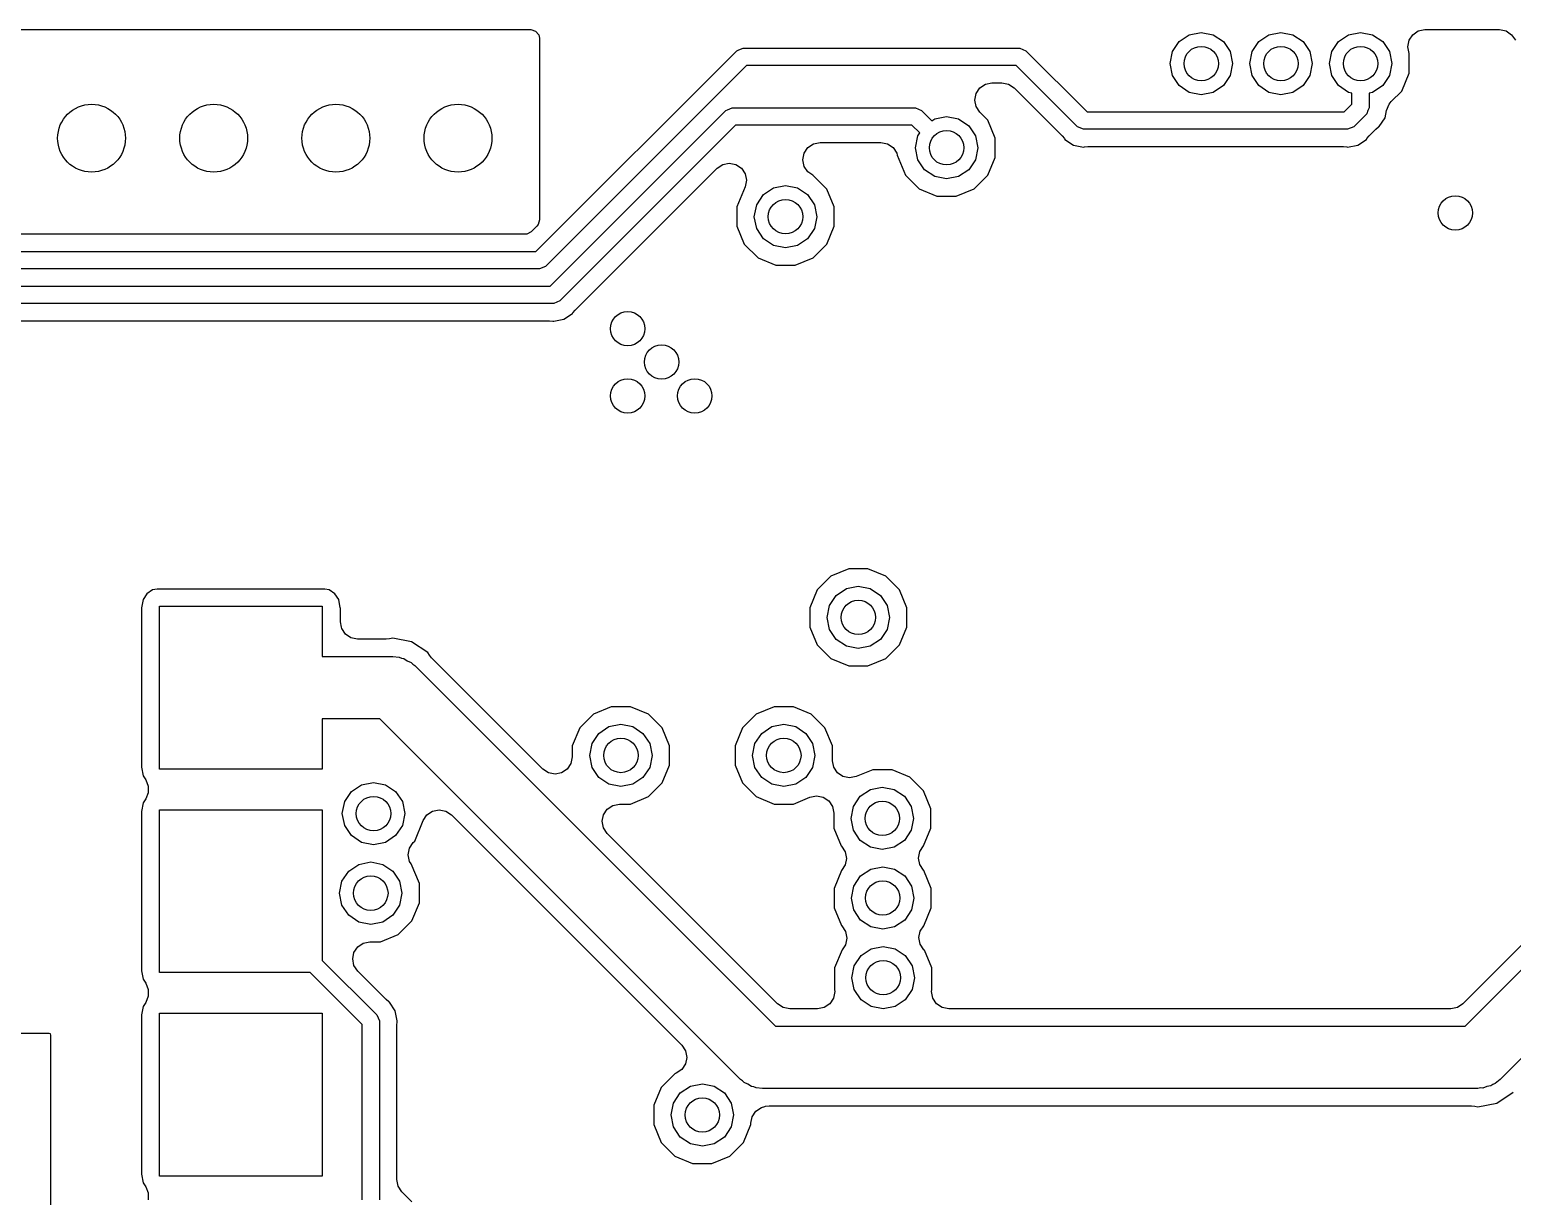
# Model space of a CAD drawing. Extents: x 2.66 to 5.22, y -3.92 to -3.24.
# Drawn here: x 4.36 to 4.7901, y -3.5827 to -3.2441 of the extents above; entities that cross this region are included whole.
import ezdxf

# ---------------------------------------------------------------- set-up
doc = ezdxf.new("R2010")
doc.units = 0
doc.header["$MEASUREMENT"] = 0
doc.layers.add('BLACK', color=7, linetype='CONTINUOUS')

msp = doc.modelspace()

# ---------------------------------------------------------------- linework, layer by layer
at = {"layer": 'BLACK', "linetype": 'CONTINUOUS'}
for p, q in [((3.49858, -3.24409), (4.50535, -3.24409)), ((4.50535, -3.24409), (4.50672, -3.24449)), ((4.50672, -3.24449), (4.50765, -3.24557)), ((4.50765, -3.24557), (4.50787, -3.24661)), ((4.50787, -3.24661), (4.50787, -3.29932)), ((4.69344, -3.24753), (4.69638, -3.24557)), ((4.69638, -3.24557), (4.69984, -3.24488)), ((4.69984, -3.24488), (4.70331, -3.24557)), ((4.70331, -3.24557), (4.70625, -3.24753)), ((4.71655, -3.24753), (4.71949, -3.24557)), ((4.71949, -3.24557), (4.72295, -3.24488)), ((4.72295, -3.24488), (4.72642, -3.24557)), ((4.72642, -3.24557), (4.72936, -3.24753)), ((4.73966, -3.24753), (4.7426, -3.24557)), ((4.7426, -3.24557), (4.74606, -3.24488)), ((4.74606, -3.24488), (4.74953, -3.24557)), ((4.74953, -3.24557), (4.75247, -3.24753)), ((4.75972, -3.24909), (4.76011, -3.24718)), ((4.76011, -3.24718), (4.76119, -3.24556)), ((4.76119, -3.24556), (4.76281, -3.24448)), ((4.76281, -3.24448), (4.76472, -3.24409)), ((4.76472, -3.24409), (4.78634, -3.24409)), ((4.78634, -3.24409), (4.78826, -3.24448)), ((4.78826, -3.24448), (4.78988, -3.24556)), ((4.78988, -3.24556), (4.79096, -3.24718)), ((4.50684, -3.30852), (4.56516, -3.2502)), ((4.56516, -3.2502), (4.56568, -3.24999)), ((4.56568, -3.24999), (4.56693, -3.24947)), ((4.56693, -3.24947), (4.6472, -3.24947)), ((4.6472, -3.24947), (4.64897, -3.2502)), ((4.64897, -3.2502), (4.66676, -3.26799)), ((4.69079, -3.25394), (4.69148, -3.25047)), ((4.69148, -3.25047), (4.69344, -3.24753)), ((4.70625, -3.24753), (4.70821, -3.25047)), ((4.70821, -3.25047), (4.7089, -3.25394)), ((4.7139, -3.25394), (4.71459, -3.25047)), ((4.71459, -3.25047), (4.71655, -3.24753)), ((4.72936, -3.24753), (4.73132, -3.25047)), ((4.73132, -3.25047), (4.73201, -3.25394)), ((4.73701, -3.25394), (4.7377, -3.25047)), ((4.7377, -3.25047), (4.73966, -3.24753)), ((4.75247, -3.24753), (4.75443, -3.25047)), ((4.75443, -3.25047), (4.75512, -3.25394)), ((4.76011, -3.25101), (4.75972, -3.24909)), ((4.76016, -3.25113), (4.76011, -3.25101)), ((4.76016, -3.25674), (4.76016, -3.25113)), ((4.56796, -3.25447), (4.50964, -3.31279)), ((4.64616, -3.25447), (4.56796, -3.25447)), ((4.66395, -3.27226), (4.64616, -3.25447)), ((4.69148, -3.2574), (4.69079, -3.25394)), ((4.7089, -3.25394), (4.70821, -3.2574)), ((4.71459, -3.2574), (4.7139, -3.25394)), ((4.73201, -3.25394), (4.73132, -3.2574)), ((4.7377, -3.2574), (4.73701, -3.25394)), ((4.75512, -3.25394), (4.75443, -3.2574)), ((4.63559, -3.26097), (4.63722, -3.25989)), ((4.63722, -3.25989), (4.63913, -3.25951)), ((4.63913, -3.25951), (4.642, -3.25951)), ((4.642, -3.25951), (4.64392, -3.25989)), ((4.64392, -3.25989), (4.64554, -3.26097)), ((4.69344, -3.26034), (4.69148, -3.2574)), ((4.70821, -3.2574), (4.70625, -3.26034)), ((4.71655, -3.26034), (4.71459, -3.2574)), ((4.73132, -3.2574), (4.72936, -3.26034)), ((4.73966, -3.26034), (4.7377, -3.2574)), ((4.75443, -3.2574), (4.75247, -3.26034)), ((4.75801, -3.26192), (4.76016, -3.25674)), ((4.63413, -3.26451), (4.63451, -3.26259)), ((4.63451, -3.26259), (4.63559, -3.26097)), ((4.64554, -3.26097), (4.65952, -3.27495)), ((4.69638, -3.2623), (4.69344, -3.26034)), ((4.69984, -3.26299), (4.69638, -3.2623)), ((4.70331, -3.2623), (4.69984, -3.26299)), ((4.70625, -3.26034), (4.70331, -3.2623)), ((4.71949, -3.2623), (4.71655, -3.26034)), ((4.72295, -3.26299), (4.71949, -3.2623)), ((4.72642, -3.2623), (4.72295, -3.26299)), ((4.72936, -3.26034), (4.72642, -3.2623)), ((4.7426, -3.2623), (4.73966, -3.26034)), ((4.74356, -3.26249), (4.7426, -3.2623)), ((4.74356, -3.26571), (4.74356, -3.26249)), ((4.74953, -3.2623), (4.74856, -3.26249)), ((4.74856, -3.26249), (4.74856, -3.26674)), ((4.75247, -3.26034), (4.74953, -3.2623)), ((4.75496, -3.26497), (4.75801, -3.26192)), ((4.51098, -3.31852), (4.56196, -3.26754)), ((4.56196, -3.26754), (4.56246, -3.26734)), ((4.56246, -3.26734), (4.56373, -3.26681)), ((4.56373, -3.26681), (4.61693, -3.26681)), ((4.61693, -3.26681), (4.6187, -3.26754)), ((4.6187, -3.26754), (4.6217, -3.27055)), ((4.63451, -3.26642), (4.63413, -3.26451)), ((4.63559, -3.26804), (4.63451, -3.26642)), ((4.63793, -3.27038), (4.63559, -3.26804)), ((4.66676, -3.26799), (4.74128, -3.26799)), ((4.74128, -3.26799), (4.74356, -3.26571)), ((4.74783, -3.26851), (4.74408, -3.27226)), ((4.74821, -3.26758), (4.74783, -3.26851)), ((4.74856, -3.26674), (4.74821, -3.26758)), ((4.75316, -3.26968), (4.75359, -3.26753)), ((4.75359, -3.26753), (4.75434, -3.26573)), ((4.75434, -3.26573), (4.75496, -3.26497)), ((4.56476, -3.27181), (4.51378, -3.32279)), ((4.61589, -3.27181), (4.56476, -3.27181)), ((4.61817, -3.27408), (4.61589, -3.27181)), ((4.6217, -3.27055), (4.62252, -3.27)), ((4.62252, -3.27), (4.62598, -3.26931)), ((4.62598, -3.26931), (4.62945, -3.27)), ((4.62945, -3.27), (4.63239, -3.27196)), ((4.63239, -3.27196), (4.63435, -3.2749)), ((4.64008, -3.27556), (4.63793, -3.27038)), ((4.66572, -3.27299), (4.66395, -3.27226)), ((4.74231, -3.27299), (4.66572, -3.27299)), ((4.74408, -3.27226), (4.74231, -3.27299)), ((4.74852, -3.27495), (4.75052, -3.27295)), ((4.75052, -3.27295), (4.75128, -3.27233)), ((4.75128, -3.27233), (4.7515, -3.27218)), ((4.7515, -3.27218), (4.75316, -3.26968)), ((4.58574, -3.27831), (4.58736, -3.27723)), ((4.58736, -3.27723), (4.58927, -3.27685)), ((4.58927, -3.27685), (4.60689, -3.27685)), ((4.60689, -3.27685), (4.6088, -3.27723)), ((4.6088, -3.27723), (4.61043, -3.27831)), ((4.61693, -3.27837), (4.61762, -3.2749)), ((4.61762, -3.2749), (4.61817, -3.27408)), ((4.63435, -3.2749), (4.63504, -3.27837)), ((4.64008, -3.28117), (4.64008, -3.27556)), ((4.65952, -3.27495), (4.66014, -3.27571)), ((4.66014, -3.27571), (4.66029, -3.27593)), ((4.66029, -3.27593), (4.66278, -3.27759)), ((4.74526, -3.27759), (4.74775, -3.27593)), ((4.74775, -3.27593), (4.7479, -3.27571)), ((4.7479, -3.27571), (4.74852, -3.27495)), ((4.58427, -3.28185), (4.58465, -3.27994)), ((4.58465, -3.27994), (4.58574, -3.27831)), ((4.61043, -3.27831), (4.61151, -3.27994)), ((4.61151, -3.27994), (4.61163, -3.28054)), ((4.61163, -3.28054), (4.61404, -3.28635)), ((4.61762, -3.28183), (4.61693, -3.27837)), ((4.63504, -3.27837), (4.63435, -3.28183)), ((4.63793, -3.28635), (4.64008, -3.28117)), ((4.66278, -3.27759), (4.66572, -3.27818)), ((4.66572, -3.27818), (4.66598, -3.27813)), ((4.66598, -3.27813), (4.66696, -3.27803)), ((4.66696, -3.27803), (4.74108, -3.27803)), ((4.74108, -3.27803), (4.74205, -3.27813)), ((4.74205, -3.27813), (4.74231, -3.27818)), ((4.74231, -3.27818), (4.74526, -3.27759)), ((4.51822, -3.32548), (4.55942, -3.28429)), ((4.55942, -3.28429), (4.56104, -3.2832)), ((4.56104, -3.2832), (4.56295, -3.28282)), ((4.56295, -3.28282), (4.56487, -3.2832)), ((4.56487, -3.2832), (4.56649, -3.28429)), ((4.56649, -3.28429), (4.56757, -3.28591)), ((4.56757, -3.28591), (4.56795, -3.28782)), ((4.58465, -3.28376), (4.58427, -3.28185)), ((4.58574, -3.28539), (4.58465, -3.28376)), ((4.58714, -3.28632), (4.58574, -3.28539)), ((4.61958, -3.28477), (4.61762, -3.28183)), ((4.62252, -3.28673), (4.61958, -3.28477)), ((4.63239, -3.28477), (4.62945, -3.28673)), ((4.63435, -3.28183), (4.63239, -3.28477)), ((4.56757, -3.28973), (4.56516, -3.29556)), ((4.56795, -3.28782), (4.56757, -3.28973)), ((4.57285, -3.29196), (4.57579, -3.29)), ((4.57579, -3.29), (4.57925, -3.28931)), ((4.57925, -3.28931), (4.58272, -3.29)), ((4.58272, -3.29), (4.58565, -3.29196)), ((4.5912, -3.29038), (4.58714, -3.28632)), ((4.61404, -3.28635), (4.618, -3.29031)), ((4.62598, -3.28742), (4.62252, -3.28673)), ((4.62945, -3.28673), (4.62598, -3.28742)), ((4.63397, -3.29031), (4.63793, -3.28635)), ((4.57089, -3.2949), (4.57285, -3.29196)), ((4.58565, -3.29196), (4.58762, -3.2949)), ((4.59335, -3.29556), (4.5912, -3.29038)), ((4.618, -3.29031), (4.62318, -3.29246)), ((4.62318, -3.29246), (4.62879, -3.29246)), ((4.62879, -3.29246), (4.63397, -3.29031)), ((4.56516, -3.29556), (4.56516, -3.30117)), ((4.5702, -3.29837), (4.57089, -3.2949)), ((4.57089, -3.30183), (4.5702, -3.29837)), ((4.58762, -3.2949), (4.58831, -3.29837)), ((4.58831, -3.29837), (4.58762, -3.30183)), ((4.59335, -3.30117), (4.59335, -3.29556)), ((4.50549, -3.30275), (4.50424, -3.30343)), ((4.50714, -3.3011), (4.50549, -3.30275)), ((4.50747, -3.30068), (4.50714, -3.3011)), ((4.50787, -3.29932), (4.50747, -3.30068)), ((4.56516, -3.30117), (4.5673, -3.30635)), ((4.57285, -3.30477), (4.57089, -3.30183)), ((4.58762, -3.30183), (4.58565, -3.30477)), ((4.5912, -3.30635), (4.59335, -3.30117)), ((4.50371, -3.30348), (3.83957, -3.30348)), ((4.50424, -3.30343), (4.50371, -3.30348)), ((4.5673, -3.30635), (4.57127, -3.31032)), ((4.57579, -3.30673), (4.57285, -3.30477)), ((4.57925, -3.30742), (4.57579, -3.30673)), ((4.58272, -3.30673), (4.57925, -3.30742)), ((4.58565, -3.30477), (4.58272, -3.30673)), ((4.58724, -3.31032), (4.5912, -3.30635)), ((3.83858, -3.30852), (4.50684, -3.30852)), ((4.57127, -3.31032), (4.57645, -3.31246)), ((4.58206, -3.31246), (4.58724, -3.31032)), ((4.50787, -3.31352), (3.83962, -3.31352)), ((4.50964, -3.31279), (4.50787, -3.31352)), ((4.57645, -3.31246), (4.58206, -3.31246)), ((3.86402, -3.31852), (4.51098, -3.31852)), ((4.51202, -3.32352), (3.86505, -3.32352)), ((4.51378, -3.32279), (4.51202, -3.32352)), ((4.25, -3.32856), (4.51078, -3.32856)), ((4.51078, -3.32856), (4.51176, -3.32866)), ((4.51176, -3.32866), (4.51202, -3.32871)), ((4.51202, -3.32871), (4.51496, -3.32813)), ((4.51496, -3.32813), (4.51745, -3.32646)), ((4.51745, -3.32646), (4.5176, -3.32624)), ((4.5176, -3.32624), (4.51822, -3.32548)), ((4.59757, -3.40057), (4.59239, -3.40272)), ((4.60317, -3.40057), (4.59757, -3.40057)), ((4.60836, -3.40272), (4.60317, -3.40057)), ((4.59239, -3.40272), (4.58842, -3.40668)), ((4.59397, -3.40826), (4.59691, -3.4063)), ((4.59691, -3.4063), (4.60037, -3.40561)), ((4.60037, -3.40561), (4.60384, -3.4063)), ((4.60384, -3.4063), (4.60677, -3.40826)), ((4.61232, -3.40668), (4.60836, -3.40272)), ((4.39289, -3.40945), (4.3924, -3.41191)), ((4.394, -3.40778), (4.39289, -3.40945)), ((4.39567, -3.40667), (4.394, -3.40778)), ((4.39694, -3.40642), (4.39567, -3.40667)), ((4.44558, -3.40642), (4.39694, -3.40642)), ((4.44685, -3.40667), (4.44558, -3.40642)), ((4.44852, -3.40778), (4.44685, -3.40667)), ((4.44963, -3.40945), (4.44852, -3.40778)), ((4.4501, -3.41184), (4.44963, -3.40945)), ((4.58842, -3.40668), (4.58628, -3.41186)), ((4.59201, -3.4112), (4.59397, -3.40826)), ((4.60677, -3.40826), (4.60874, -3.4112)), ((4.61447, -3.41186), (4.61232, -3.40668)), ((4.3924, -3.41191), (4.3924, -3.45817)), ((4.39764, -3.45866), (4.39764, -3.41142)), ((4.39764, -3.41142), (4.44488, -3.41142)), ((4.44488, -3.41142), (4.44488, -3.42598)), ((4.45012, -3.41191), (4.4501, -3.41184)), ((4.4501, -3.41184), (4.4501, -3.41184)), ((4.45012, -3.41594), (4.45012, -3.41191)), ((4.58628, -3.41186), (4.58628, -3.41747)), ((4.59132, -3.41467), (4.59201, -3.4112)), ((4.59201, -3.41813), (4.59132, -3.41467)), ((4.60874, -3.4112), (4.60943, -3.41467)), ((4.60943, -3.41467), (4.60874, -3.41813)), ((4.61447, -3.41747), (4.61447, -3.41186)), ((4.45042, -3.41747), (4.45012, -3.41594)), ((4.4505, -3.41786), (4.45042, -3.41747)), ((4.45158, -3.41948), (4.4505, -3.41786)), ((4.58628, -3.41747), (4.58842, -3.42265)), ((4.59397, -3.42107), (4.59201, -3.41813)), ((4.60874, -3.41813), (4.60677, -3.42107)), ((4.61232, -3.42265), (4.61447, -3.41747)), ((4.4532, -3.42056), (4.45158, -3.41948)), ((4.45512, -3.42094), (4.4532, -3.42056)), ((4.46343, -3.42094), (4.45512, -3.42094)), ((4.4644, -3.42085), (4.46343, -3.42094)), ((4.46531, -3.42067), (4.4644, -3.42085)), ((4.4708, -3.42176), (4.46531, -3.42067)), ((4.47547, -3.42488), (4.4708, -3.42176)), ((4.58842, -3.42265), (4.59239, -3.42661)), ((4.59691, -3.42303), (4.59397, -3.42107)), ((4.60037, -3.42372), (4.59691, -3.42303)), ((4.60384, -3.42303), (4.60037, -3.42372)), ((4.60677, -3.42107), (4.60384, -3.42303)), ((4.60836, -3.42661), (4.61232, -3.42265)), ((4.44488, -3.42598), (4.46531, -3.42598)), ((4.46531, -3.42598), (4.46719, -3.42618)), ((4.46719, -3.42618), (4.46784, -3.42647)), ((4.46784, -3.42647), (4.46855, -3.42659)), ((4.46855, -3.42659), (4.46954, -3.42723)), ((4.46954, -3.42723), (4.47063, -3.42771)), ((4.47063, -3.42771), (4.47111, -3.42825)), ((4.47598, -3.42565), (4.47547, -3.42488)), ((4.4766, -3.4264), (4.47598, -3.42565)), ((4.50887, -3.45867), (4.4766, -3.4264)), ((4.59239, -3.42661), (4.59757, -3.42876)), ((4.60317, -3.42876), (4.60836, -3.42661)), ((4.47111, -3.42825), (4.47171, -3.42864)), ((4.47171, -3.42864), (4.57633, -3.53326)), ((4.59757, -3.42876), (4.60317, -3.42876)), ((4.52869, -3.44063), (4.52351, -3.44278)), ((4.5343, -3.44063), (4.52869, -3.44063)), ((4.53948, -3.44278), (4.5343, -3.44063)), ((4.57594, -3.44063), (4.57076, -3.44278)), ((4.58154, -3.44063), (4.57594, -3.44063)), ((4.58672, -3.44278), (4.58154, -3.44063)), ((4.46155, -3.44409), (4.44488, -3.44409)), ((4.44488, -3.44409), (4.44488, -3.45866)), ((4.56618, -3.54872), (4.46155, -3.44409)), ((4.52351, -3.44278), (4.51955, -3.44674)), ((4.54344, -3.44674), (4.53948, -3.44278)), ((4.57076, -3.44278), (4.56679, -3.44674)), ((4.59069, -3.44674), (4.58672, -3.44278)), ((4.51955, -3.44674), (4.5174, -3.45192)), ((4.52313, -3.45126), (4.52509, -3.44832)), ((4.52509, -3.44832), (4.52803, -3.44636)), ((4.52803, -3.44636), (4.5315, -3.44567)), ((4.5315, -3.44567), (4.53496, -3.44636)), ((4.53496, -3.44636), (4.5379, -3.44832)), ((4.5379, -3.44832), (4.53986, -3.45126)), ((4.54559, -3.45192), (4.54344, -3.44674)), ((4.56679, -3.44674), (4.56465, -3.45192)), ((4.57037, -3.45126), (4.57234, -3.44832)), ((4.57234, -3.44832), (4.57527, -3.44636)), ((4.57527, -3.44636), (4.57874, -3.44567)), ((4.57874, -3.44567), (4.58221, -3.44636)), ((4.58221, -3.44636), (4.58514, -3.44832)), ((4.58514, -3.44832), (4.58711, -3.45126)), ((4.59283, -3.45192), (4.59069, -3.44674)), ((4.5174, -3.45192), (4.5174, -3.45513)), ((4.52244, -3.45472), (4.52313, -3.45126)), ((4.53986, -3.45126), (4.54055, -3.45472)), ((4.54559, -3.45753), (4.54559, -3.45192)), ((4.56465, -3.45192), (4.56465, -3.45753)), ((4.56969, -3.45472), (4.57037, -3.45126)), ((4.58711, -3.45126), (4.5878, -3.45472)), ((4.59283, -3.45625), (4.59283, -3.45192)), ((4.51702, -3.45705), (4.51594, -3.45867)), ((4.5174, -3.45513), (4.51702, -3.45705)), ((4.52313, -3.45819), (4.52244, -3.45472)), ((4.54055, -3.45472), (4.53986, -3.45819)), ((4.54344, -3.46271), (4.54559, -3.45753)), ((4.56465, -3.45753), (4.56679, -3.46271)), ((4.57037, -3.45819), (4.56969, -3.45472)), ((4.5878, -3.45472), (4.58711, -3.45819)), ((4.59322, -3.45817), (4.59283, -3.45625)), ((4.3924, -3.45817), (4.39289, -3.46063)), ((4.39289, -3.46063), (4.39367, -3.46179)), ((4.39367, -3.46179), (4.39441, -3.46359)), ((4.44488, -3.45866), (4.39764, -3.45866)), ((4.51049, -3.45975), (4.50887, -3.45867)), ((4.5124, -3.46013), (4.51049, -3.45975)), ((4.51431, -3.45975), (4.5124, -3.46013)), ((4.51594, -3.45867), (4.51431, -3.45975)), ((4.52509, -3.46113), (4.52313, -3.45819)), ((4.52803, -3.46309), (4.52509, -3.46113)), ((4.5379, -3.46113), (4.53496, -3.46309)), ((4.53986, -3.45819), (4.5379, -3.46113)), ((4.57234, -3.46113), (4.57037, -3.45819)), ((4.57527, -3.46309), (4.57234, -3.46113)), ((4.58514, -3.46113), (4.58221, -3.46309)), ((4.58711, -3.45819), (4.58514, -3.46113)), ((4.5943, -3.45979), (4.59322, -3.45817)), ((4.59592, -3.46087), (4.5943, -3.45979)), ((4.59783, -3.46125), (4.59592, -3.46087)), ((4.59975, -3.46087), (4.59783, -3.46125)), ((4.60453, -3.45889), (4.59975, -3.46087)), ((4.61014, -3.45889), (4.60453, -3.45889)), ((4.61532, -3.46104), (4.61014, -3.45889)), ((4.61928, -3.465), (4.61532, -3.46104)), ((4.39441, -3.46554), (4.39367, -3.46734)), ((4.39441, -3.46359), (4.39441, -3.46554)), ((4.45137, -3.46813), (4.45334, -3.46519)), ((4.45334, -3.46519), (4.45627, -3.46323)), ((4.45627, -3.46323), (4.45974, -3.46254)), ((4.45974, -3.46254), (4.4632, -3.46323)), ((4.4632, -3.46323), (4.46614, -3.46519)), ((4.46614, -3.46519), (4.46811, -3.46813)), ((4.5315, -3.46378), (4.52803, -3.46309)), ((4.53496, -3.46309), (4.5315, -3.46378)), ((4.53948, -3.46667), (4.54344, -3.46271)), ((4.56679, -3.46271), (4.57076, -3.46667)), ((4.57874, -3.46378), (4.57527, -3.46309)), ((4.58221, -3.46309), (4.57874, -3.46378)), ((4.58632, -3.46684), (4.58824, -3.46646)), ((4.58824, -3.46646), (4.59015, -3.46684)), ((4.60093, -3.46658), (4.60387, -3.46462)), ((4.60387, -3.46462), (4.60733, -3.46393)), ((4.60733, -3.46393), (4.6108, -3.46462)), ((4.6108, -3.46462), (4.61374, -3.46658)), ((4.62143, -3.47018), (4.61928, -3.465)), ((4.39289, -3.46851), (4.3924, -3.47096)), ((4.39367, -3.46734), (4.39289, -3.46851)), ((4.39764, -3.51772), (4.39764, -3.47047)), ((4.39764, -3.47047), (4.44488, -3.47047)), ((4.44488, -3.47047), (4.44488, -3.51418)), ((4.45068, -3.4716), (4.45137, -3.46813)), ((4.46811, -3.46813), (4.46879, -3.4716)), ((4.47687, -3.4709), (4.47878, -3.47052)), ((4.47878, -3.47052), (4.4807, -3.4709)), ((4.52647, -3.47191), (4.52755, -3.47028)), ((4.52755, -3.47028), (4.52918, -3.4692)), ((4.52918, -3.4692), (4.53109, -3.46882)), ((4.53109, -3.46882), (4.5343, -3.46882)), ((4.5343, -3.46882), (4.53948, -3.46667)), ((4.57076, -3.46667), (4.57594, -3.46882)), ((4.57594, -3.46882), (4.58154, -3.46882)), ((4.58154, -3.46882), (4.58632, -3.46684)), ((4.59015, -3.46684), (4.59177, -3.46792)), ((4.59177, -3.46792), (4.59286, -3.46954)), ((4.59286, -3.46954), (4.59324, -3.47146)), ((4.59828, -3.47299), (4.59897, -3.46952)), ((4.59897, -3.46952), (4.60093, -3.46658)), ((4.61374, -3.46658), (4.6157, -3.46952)), ((4.6157, -3.46952), (4.61639, -3.47299)), ((4.62143, -3.47579), (4.62143, -3.47018)), ((4.3924, -3.47096), (4.3924, -3.51722)), ((4.45137, -3.47506), (4.45068, -3.4716)), ((4.45334, -3.478), (4.45137, -3.47506)), ((4.46811, -3.47506), (4.46614, -3.478)), ((4.46879, -3.4716), (4.46811, -3.47506)), ((4.47169, -3.47958), (4.47416, -3.47361)), ((4.47416, -3.47361), (4.47525, -3.47198)), ((4.47525, -3.47198), (4.47687, -3.4709)), ((4.4807, -3.4709), (4.48232, -3.47198)), ((4.48232, -3.47198), (4.54913, -3.5388)), ((4.52609, -3.47382), (4.52647, -3.47191)), ((4.52647, -3.47573), (4.52609, -3.47382)), ((4.59324, -3.47146), (4.59324, -3.47579)), ((4.59897, -3.47645), (4.59828, -3.47299)), ((4.61639, -3.47299), (4.6157, -3.47645)), ((4.45627, -3.47996), (4.45334, -3.478)), ((4.46614, -3.478), (4.4632, -3.47996)), ((4.52755, -3.47735), (4.52647, -3.47573)), ((4.57696, -3.52676), (4.52755, -3.47735)), ((4.59324, -3.47579), (4.59538, -3.48097)), ((4.60093, -3.47939), (4.59897, -3.47645)), ((4.60387, -3.48135), (4.60093, -3.47939)), ((4.61374, -3.47939), (4.6108, -3.48135)), ((4.6157, -3.47645), (4.61374, -3.47939)), ((4.61928, -3.48098), (4.62143, -3.47579)), ((4.45974, -3.48065), (4.45627, -3.47996)), ((4.4632, -3.47996), (4.45974, -3.48065)), ((4.46979, -3.48354), (4.47017, -3.48163)), ((4.47017, -3.48546), (4.46979, -3.48354)), ((4.47017, -3.48163), (4.47126, -3.48001)), ((4.47126, -3.48001), (4.47169, -3.47958)), ((4.59538, -3.48097), (4.59547, -3.48105)), ((4.59547, -3.48105), (4.59655, -3.48267)), ((4.59655, -3.48267), (4.59693, -3.48459)), ((4.60733, -3.48204), (4.60387, -3.48135)), ((4.6108, -3.48135), (4.60733, -3.48204)), ((4.61783, -3.4845), (4.61821, -3.48258)), ((4.61821, -3.48258), (4.61928, -3.48098)), ((4.45253, -3.48829), (4.45547, -3.48633)), ((4.45547, -3.48633), (4.45894, -3.48564)), ((4.45894, -3.48564), (4.4624, -3.48633)), ((4.4624, -3.48633), (4.46534, -3.48829)), ((4.47068, -3.48622), (4.47017, -3.48546)), ((4.47303, -3.49189), (4.47068, -3.48622)), ((4.59655, -3.4865), (4.59548, -3.4881)), ((4.59693, -3.48459), (4.59655, -3.4865)), ((4.60102, -3.48969), (4.60396, -3.48773)), ((4.60396, -3.48773), (4.60743, -3.48704)), ((4.60743, -3.48704), (4.61089, -3.48773)), ((4.61089, -3.48773), (4.61383, -3.48969)), ((4.61821, -3.48641), (4.61783, -3.4845)), ((4.61929, -3.48803), (4.61821, -3.48641)), ((4.61937, -3.48811), (4.61929, -3.48803)), ((4.81705, -3.48546), (4.77575, -3.52676)), ((4.77637, -3.53326), (4.82194, -3.48769)), ((4.44988, -3.49469), (4.45057, -3.49123)), ((4.45057, -3.49123), (4.45253, -3.48829)), ((4.46534, -3.48829), (4.4673, -3.49123)), ((4.4673, -3.49123), (4.46799, -3.49469)), ((4.47303, -3.4975), (4.47303, -3.49189)), ((4.59548, -3.4881), (4.59333, -3.49329)), ((4.59906, -3.49263), (4.60102, -3.48969)), ((4.61383, -3.48969), (4.61579, -3.49263)), ((4.62152, -3.49329), (4.61937, -3.48811)), ((4.45057, -3.49816), (4.44988, -3.49469)), ((4.46799, -3.49469), (4.4673, -3.49816)), ((4.59333, -3.49329), (4.59333, -3.4989)), ((4.59837, -3.4961), (4.59906, -3.49263)), ((4.59906, -3.49956), (4.59837, -3.4961)), ((4.61579, -3.49263), (4.61648, -3.4961)), ((4.61648, -3.4961), (4.61579, -3.49956)), ((4.62152, -3.4989), (4.62152, -3.49329)), ((4.45253, -3.50109), (4.45057, -3.49816)), ((4.4673, -3.49816), (4.46534, -3.50109)), ((4.47089, -3.50268), (4.47303, -3.4975)), ((4.59333, -3.4989), (4.59548, -3.50408)), ((4.60102, -3.5025), (4.59906, -3.49956)), ((4.61579, -3.49956), (4.61383, -3.5025)), ((4.61935, -3.50413), (4.62152, -3.4989)), ((4.45547, -3.50306), (4.45253, -3.50109)), ((4.45894, -3.50375), (4.45547, -3.50306)), ((4.4624, -3.50306), (4.45894, -3.50375)), ((4.46534, -3.50109), (4.4624, -3.50306)), ((4.46692, -3.50664), (4.47089, -3.50268)), ((4.59548, -3.50408), (4.59558, -3.50419)), ((4.59558, -3.50419), (4.59667, -3.50581)), ((4.60396, -3.50446), (4.60102, -3.5025)), ((4.60743, -3.50515), (4.60396, -3.50446)), ((4.61089, -3.50446), (4.60743, -3.50515)), ((4.61383, -3.5025), (4.61089, -3.50446)), ((4.61833, -3.50567), (4.61935, -3.50413)), ((4.8321, -3.50315), (4.78653, -3.54872)), ((4.45515, -3.51025), (4.45677, -3.50917)), ((4.45677, -3.50917), (4.45869, -3.50879)), ((4.45869, -3.50879), (4.46174, -3.50879)), ((4.46174, -3.50879), (4.46692, -3.50664)), ((4.59667, -3.50581), (4.59705, -3.50772)), ((4.59705, -3.50772), (4.59667, -3.50964)), ((4.61795, -3.50758), (4.61833, -3.50567)), ((4.61833, -3.50949), (4.61795, -3.50758)), ((4.61941, -3.51111), (4.61833, -3.50949)), ((4.45369, -3.51379), (4.45407, -3.51187)), ((4.45407, -3.5157), (4.45369, -3.51379)), ((4.45407, -3.51187), (4.45515, -3.51025)), ((4.59564, -3.51117), (4.59348, -3.5164)), ((4.59667, -3.50964), (4.59564, -3.51117)), ((4.59921, -3.51574), (4.60117, -3.5128)), ((4.60117, -3.5128), (4.60411, -3.51084)), ((4.60411, -3.51084), (4.60757, -3.51015)), ((4.60757, -3.51015), (4.61104, -3.51084)), ((4.61104, -3.51084), (4.61397, -3.5128)), ((4.61397, -3.5128), (4.61594, -3.51574)), ((4.61952, -3.51122), (4.61941, -3.51111)), ((4.62167, -3.5164), (4.61952, -3.51122)), ((4.3924, -3.51722), (4.39289, -3.51968)), ((4.44135, -3.51772), (4.39764, -3.51772)), ((4.45644, -3.53281), (4.44135, -3.51772)), ((4.44488, -3.51418), (4.4607, -3.53)), ((4.45515, -3.51732), (4.45407, -3.5157)), ((4.4634, -3.52557), (4.45515, -3.51732)), ((4.59348, -3.5164), (4.59348, -3.52277)), ((4.59852, -3.51921), (4.59921, -3.51574)), ((4.61594, -3.51574), (4.61663, -3.51921)), ((4.62167, -3.52277), (4.62167, -3.5164)), ((4.39289, -3.51968), (4.39367, -3.52084)), ((4.39367, -3.52084), (4.39441, -3.52265)), ((4.59921, -3.52267), (4.59852, -3.51921)), ((4.61663, -3.51921), (4.61594, -3.52267)), ((4.39367, -3.5264), (4.39289, -3.52756)), ((4.39441, -3.5246), (4.39367, -3.5264)), ((4.39441, -3.52265), (4.39441, -3.5246)), ((4.46415, -3.52619), (4.4634, -3.52557)), ((4.46437, -3.52634), (4.46415, -3.52619)), ((4.46604, -3.52883), (4.46437, -3.52634)), ((4.57858, -3.52784), (4.57696, -3.52676)), ((4.5921, -3.52676), (4.59048, -3.52784)), ((4.59319, -3.52514), (4.5921, -3.52676)), ((4.59357, -3.52322), (4.59319, -3.52514)), ((4.59348, -3.52277), (4.59357, -3.52322)), ((4.60117, -3.52561), (4.59921, -3.52267)), ((4.60411, -3.52757), (4.60117, -3.52561)), ((4.61397, -3.52561), (4.61104, -3.52757)), ((4.61594, -3.52267), (4.61397, -3.52561)), ((4.62158, -3.52322), (4.62167, -3.52277)), ((4.62196, -3.52514), (4.62158, -3.52322)), ((4.62304, -3.52676), (4.62196, -3.52514)), ((4.62466, -3.52784), (4.62304, -3.52676)), ((4.77575, -3.52676), (4.77413, -3.52784)), ((4.39289, -3.52756), (4.3924, -3.53002)), ((4.3924, -3.53002), (4.3924, -3.57628)), ((4.39764, -3.57677), (4.39764, -3.52953)), ((4.39764, -3.52953), (4.44488, -3.52953)), ((4.44488, -3.52953), (4.44488, -3.57677)), ((4.4607, -3.53), (4.46144, -3.53177)), ((4.46662, -3.53177), (4.46604, -3.52883)), ((4.58049, -3.52822), (4.57858, -3.52784)), ((4.58857, -3.52822), (4.58049, -3.52822)), ((4.59048, -3.52784), (4.58857, -3.52822)), ((4.60757, -3.52826), (4.60411, -3.52757)), ((4.61104, -3.52757), (4.60757, -3.52826)), ((4.62658, -3.52822), (4.62466, -3.52784)), ((4.77221, -3.52822), (4.62658, -3.52822)), ((4.77413, -3.52784), (4.77221, -3.52822)), ((4.45644, -3.58369), (4.45644, -3.53281)), ((4.46144, -3.53177), (4.46144, -3.58369)), ((4.46648, -3.53301), (4.46657, -3.53203)), ((4.46648, -3.57778), (4.46648, -3.53301)), ((4.46657, -3.53203), (4.46662, -3.53177)), ((4.57633, -3.53326), (4.77637, -3.53326)), ((4.36565, -3.53543), (3.82909, -3.53543)), ((4.36606, -3.53551), (4.36565, -3.53543)), ((4.36614, -3.53593), (4.36606, -3.53551)), ((4.36614, -3.72321), (4.36614, -3.53593)), ((4.54913, -3.5388), (4.55021, -3.54042)), ((4.55021, -3.54042), (4.55059, -3.54233)), ((4.55059, -3.54233), (4.55021, -3.54425)), ((4.54713, -3.54711), (4.54317, -3.55107)), ((4.54751, -3.54695), (4.54713, -3.54711)), ((4.54913, -3.54587), (4.54751, -3.54695)), ((4.55021, -3.54425), (4.54913, -3.54587)), ((4.54317, -3.55107), (4.54102, -3.55625)), ((4.54872, -3.55265), (4.55165, -3.55069)), ((4.55165, -3.55069), (4.55512, -3.55)), ((4.55512, -3.55), (4.55858, -3.55069)), ((4.55858, -3.55069), (4.56152, -3.55265)), ((4.56678, -3.54911), (4.56618, -3.54872)), ((4.56726, -3.54964), (4.56678, -3.54911)), ((4.56834, -3.55012), (4.56726, -3.54964)), ((4.56934, -3.55077), (4.56834, -3.55012)), ((4.57005, -3.55088), (4.56934, -3.55077)), ((4.5707, -3.55117), (4.57005, -3.55088)), ((4.57258, -3.55137), (4.5707, -3.55117)), ((4.78012, -3.55137), (4.57258, -3.55137)), ((4.78082, -3.55122), (4.78012, -3.55137)), ((4.78154, -3.55126), (4.78082, -3.55122)), ((4.78265, -3.55084), (4.78154, -3.55126)), ((4.78381, -3.55059), (4.78265, -3.55084)), ((4.78439, -3.55017), (4.78381, -3.55059)), ((4.78506, -3.54991), (4.78439, -3.55017)), ((4.78653, -3.54872), (4.78506, -3.54991)), ((4.78562, -3.55559), (4.79029, -3.55248)), ((4.54102, -3.55625), (4.54102, -3.56186)), ((4.54606, -3.55906), (4.54675, -3.55559)), ((4.54675, -3.55559), (4.54872, -3.55265)), ((4.56152, -3.55265), (4.56348, -3.55559)), ((4.56348, -3.55559), (4.56417, -3.55906)), ((4.57068, -3.55793), (4.5723, -3.55684)), ((4.5723, -3.55684), (4.57324, -3.55656)), ((4.57324, -3.55656), (4.57349, -3.55651)), ((4.57349, -3.55651), (4.57446, -3.55641)), ((4.57446, -3.55641), (4.77824, -3.55641)), ((4.77824, -3.55641), (4.77922, -3.55651)), ((4.77922, -3.55651), (4.78012, -3.55669)), ((4.78012, -3.55669), (4.78562, -3.55559)), ((4.54675, -3.56252), (4.54606, -3.55906)), ((4.56417, -3.55906), (4.56348, -3.56252)), ((4.56921, -3.56146), (4.56959, -3.55955)), ((4.56959, -3.55955), (4.57068, -3.55793)), ((4.54102, -3.56186), (4.54317, -3.56704)), ((4.54872, -3.56546), (4.54675, -3.56252)), ((4.55165, -3.56742), (4.54872, -3.56546)), ((4.56152, -3.56546), (4.55858, -3.56742)), ((4.56348, -3.56252), (4.56152, -3.56546)), ((4.56707, -3.56704), (4.56921, -3.56186)), ((4.56921, -3.56186), (4.56921, -3.56146)), ((4.54317, -3.56704), (4.54713, -3.571)), ((4.55512, -3.56811), (4.55165, -3.56742)), ((4.55858, -3.56742), (4.55512, -3.56811)), ((4.5631, -3.571), (4.56707, -3.56704)), ((4.54713, -3.571), (4.55231, -3.57315)), ((4.55231, -3.57315), (4.55792, -3.57315)), ((4.55792, -3.57315), (4.5631, -3.571)), ((4.3924, -3.57628), (4.39289, -3.57874)), ((4.44488, -3.57677), (4.39764, -3.57677)), ((4.46686, -3.57969), (4.46648, -3.57778)), ((4.39289, -3.57874), (4.39367, -3.5799)), ((4.39367, -3.5799), (4.39441, -3.5817)), ((4.39441, -3.5817), (4.39441, -3.58365)), ((4.46794, -3.58132), (4.46686, -3.57969)), ((4.47089, -3.58426), (4.46794, -3.58132))]:
    msp.add_line(p, q, dxfattribs=at)
at = {"layer": 'BLACK'}
for centre, radius in [((4.69984, -3.25394), 0.005), ((4.72295, -3.25394), 0.005), ((4.74606, -3.25394), 0.005), ((4.37795, -3.27559), 0.00984), ((4.41339, -3.27559), 0.00984), ((4.44882, -3.27559), 0.00984), ((4.48425, -3.27559), 0.00984), ((4.62598, -3.27837), 0.005), ((4.57925, -3.29837), 0.005), ((4.77355, -3.29728), 0.005), ((4.53346, -3.33087), 0.005), ((4.54331, -3.34055), 0.005), ((4.53346, -3.35039), 0.005), ((4.55291, -3.35039), 0.005), ((4.60037, -3.41467), 0.005), ((4.5315, -3.45472), 0.005), ((4.57874, -3.45472), 0.005), ((4.45974, -3.4716), 0.005), ((4.60733, -3.47299), 0.005), ((4.45894, -3.49469), 0.005), ((4.60743, -3.4961), 0.005), ((4.60757, -3.51921), 0.005), ((4.55512, -3.55906), 0.005)]:
    msp.add_circle(centre, radius, dxfattribs=at)

doc.saveas('drawing.dxf')
